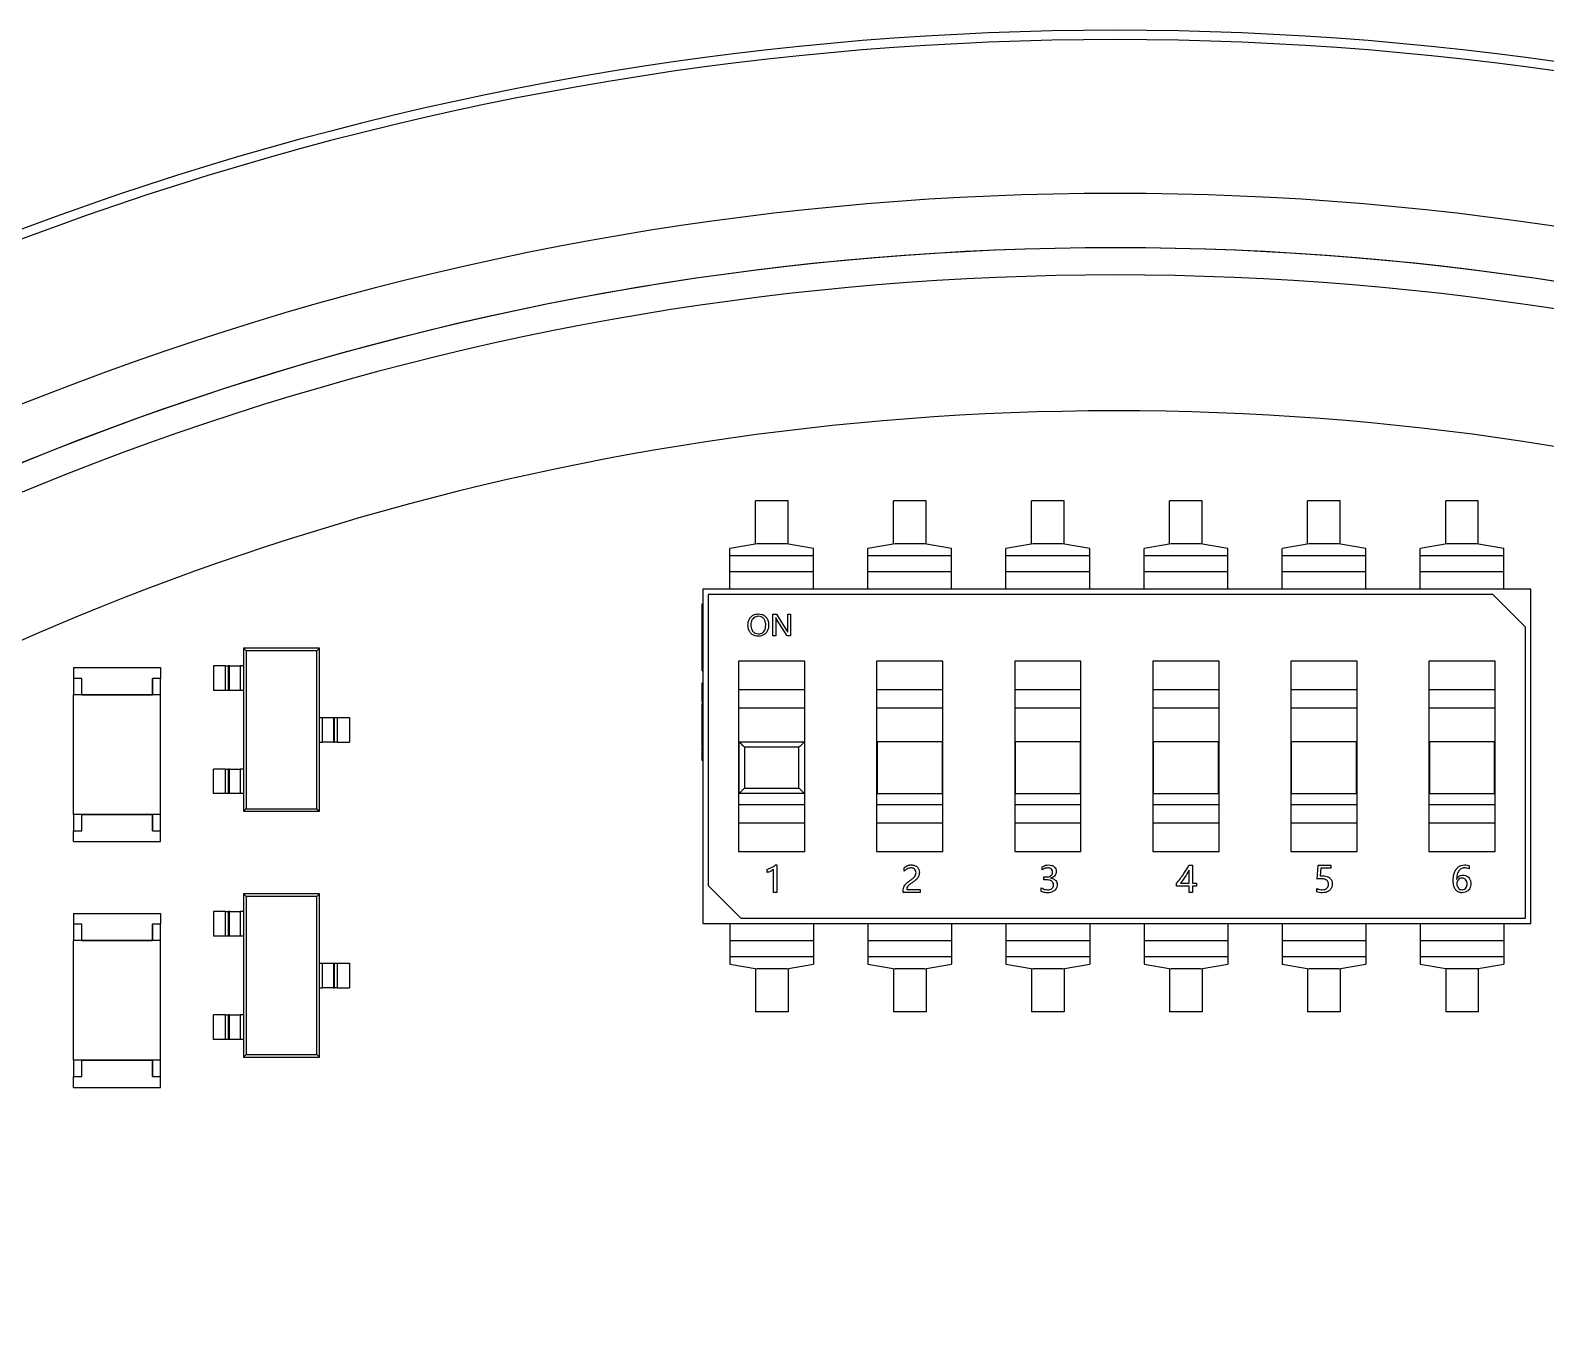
# Model space of a CAD drawing. Header units: millimetres. Extents: x 464 to 694, y 328 to 578.
# Drawn here: x 538.6 to 594.4, y 530 to 578.1 of the extents above; entities that cross this region are included whole.
import ezdxf

# ---------------------------------------------------------------- set-up
doc = ezdxf.new("R2010")
doc.units = ezdxf.units.MM

msp = doc.modelspace()

# ---------------------------------------------------------------- linework, layer by layer
at = {"color": 7, "linetype": 'Continuous', "lineweight": 25}
for p, q in [((566.486, 560.788), (565.286, 560.788)), ((565.286, 559.197), (565.286, 560.788)), ((566.486, 559.197), (566.486, 560.788)), ((570.366, 559.197), (570.366, 560.788)), ((571.566, 560.788), (570.366, 560.788)), ((571.566, 559.197), (571.566, 560.788)), ((576.646, 560.788), (575.446, 560.788)), ((575.446, 559.197), (575.446, 560.788)), ((576.646, 559.197), (576.646, 560.788)), ((581.726, 560.788), (580.526, 560.788)), ((580.526, 559.197), (580.526, 560.788)), ((581.726, 559.197), (581.726, 560.788)), ((586.806, 560.788), (585.606, 560.788)), ((585.606, 559.197), (585.606, 560.788)), ((586.806, 559.197), (586.806, 560.788)), ((591.886, 560.788), (590.686, 560.788)), ((590.686, 559.197), (590.686, 560.788)), ((591.886, 559.197), (591.886, 560.788)), ((565.346, 559.208), (564.346, 559.032)), ((564.346, 558.766), (564.346, 559.032)), ((566.426, 559.208), (565.346, 559.208)), ((567.426, 559.032), (566.426, 559.208)), ((567.426, 558.766), (567.426, 559.032)), ((570.426, 559.208), (569.426, 559.032)), ((569.426, 558.766), (569.426, 559.032)), ((571.506, 559.208), (570.426, 559.208)), ((572.506, 559.032), (571.506, 559.208)), ((572.506, 558.766), (572.506, 559.032)), ((575.506, 559.208), (574.506, 559.032)), ((574.506, 558.766), (574.506, 559.032)), ((576.586, 559.208), (575.506, 559.208)), ((577.586, 559.032), (576.586, 559.208)), ((577.586, 558.766), (577.586, 559.032)), ((580.586, 559.208), (579.586, 559.032)), ((579.586, 558.766), (579.586, 559.032)), ((581.666, 559.208), (580.586, 559.208)), ((582.666, 559.032), (581.666, 559.208)), ((582.666, 558.766), (582.666, 559.032)), ((585.666, 559.208), (584.666, 559.032)), ((584.666, 558.766), (584.666, 559.032)), ((586.746, 559.208), (585.666, 559.208)), ((587.746, 559.032), (586.746, 559.208)), ((587.746, 558.766), (587.746, 559.032)), ((590.746, 559.208), (589.746, 559.032)), ((589.746, 558.766), (589.746, 559.032)), ((591.826, 559.208), (590.746, 559.208)), ((592.826, 559.032), (591.826, 559.208)), ((592.826, 558.766), (592.826, 559.032)), ((567.426, 558.766), (564.346, 558.766)), ((564.346, 558.175), (564.346, 558.766)), ((567.426, 558.175), (567.426, 558.766)), ((569.426, 558.175), (569.426, 558.766)), ((572.506, 558.766), (569.426, 558.766)), ((572.506, 558.175), (572.506, 558.766)), ((577.586, 558.766), (574.506, 558.766)), ((574.506, 558.175), (574.506, 558.766)), ((577.586, 558.175), (577.586, 558.766)), ((582.666, 558.766), (579.586, 558.766)), ((579.586, 558.175), (579.586, 558.766)), ((582.666, 558.175), (582.666, 558.766)), ((584.666, 558.175), (584.666, 558.766)), ((587.746, 558.766), (584.666, 558.766)), ((587.746, 558.175), (587.746, 558.766)), ((589.746, 558.175), (589.746, 558.766)), ((592.826, 558.766), (589.746, 558.766)), ((592.826, 558.175), (592.826, 558.766)), ((567.426, 558.175), (564.346, 558.175)), ((564.346, 557.538), (564.346, 558.175)), ((567.426, 557.538), (567.426, 558.175)), ((572.506, 558.175), (569.426, 558.175)), ((569.426, 557.538), (569.426, 558.175)), ((572.506, 557.538), (572.506, 558.175)), ((577.586, 558.175), (574.506, 558.175)), ((574.506, 557.538), (574.506, 558.175)), ((577.586, 557.538), (577.586, 558.175)), ((582.666, 558.175), (579.586, 558.175)), ((579.586, 557.538), (579.586, 558.175)), ((582.666, 557.538), (582.666, 558.175)), ((587.746, 558.175), (584.666, 558.175)), ((584.666, 557.538), (584.666, 558.175)), ((587.746, 557.538), (587.746, 558.175)), ((592.826, 558.175), (589.746, 558.175)), ((589.746, 557.538), (589.746, 558.175)), ((592.826, 557.538), (592.826, 558.175)), ((563.346, 557.538), (563.346, 545.238)), ((593.826, 557.538), (563.346, 557.538)), ((563.546, 557.338), (563.546, 546.638)), ((592.426, 557.338), (563.546, 557.338)), ((593.626, 556.138), (592.426, 557.338)), ((593.826, 545.238), (593.826, 557.538)), ((563.326, 556.995), (563.346, 556.995)), ((563.326, 556.813), (563.346, 556.813)), ((565.928, 556.617), (566.064, 556.617)), ((565.928, 555.817), (565.928, 556.617)), ((566.064, 556.617), (566.445, 556.009)), ((566.474, 556.07), (566.474, 556.617)), ((566.474, 556.617), (566.581, 556.617)), ((566.581, 556.617), (566.581, 555.817)), ((563.326, 556.37), (563.346, 556.37)), ((563.326, 556.281), (563.346, 556.281)), ((563.326, 556.112), (563.346, 556.112)), ((566.035, 556.49), (566.032, 556.49)), ((566.035, 556.379), (566.035, 555.817)), ((566.454, 555.817), (566.062, 556.438)), ((593.626, 545.438), (593.626, 556.138)), ((563.326, 555.649), (563.346, 555.649)), ((566.035, 555.817), (565.928, 555.817)), ((566.581, 555.817), (566.454, 555.817)), ((566.477, 555.954), (566.479, 555.954)), ((546.538, 555.269), (546.442, 555.365)), ((546.442, 555.365), (546.442, 554.715)), ((549.242, 555.365), (546.442, 555.365)), ((546.538, 555.269), (546.538, 549.461)), ((549.146, 555.269), (546.538, 555.269)), ((549.146, 555.269), (549.242, 555.365)), ((549.146, 549.461), (549.146, 555.269)), ((549.242, 552.815), (549.242, 555.365)), ((563.326, 555.124), (563.346, 555.124)), ((563.326, 554.916), (563.346, 554.916)), ((567.106, 554.888), (564.666, 554.888)), ((564.666, 554.888), (564.666, 547.888)), ((567.106, 547.888), (567.106, 554.888)), ((572.186, 554.888), (569.746, 554.888)), ((569.746, 554.888), (569.746, 547.888)), ((572.186, 547.888), (572.186, 554.888)), ((577.266, 554.888), (574.826, 554.888)), ((574.826, 554.888), (574.826, 547.888)), ((577.266, 547.888), (577.266, 554.888)), ((582.346, 554.888), (579.906, 554.888)), ((579.906, 554.888), (579.906, 547.888)), ((582.346, 547.888), (582.346, 554.888)), ((587.426, 554.888), (584.986, 554.888)), ((584.986, 554.888), (584.986, 547.888)), ((587.426, 547.888), (587.426, 554.888)), ((592.506, 554.888), (590.066, 554.888)), ((590.066, 554.888), (590.066, 547.888)), ((592.506, 547.888), (592.506, 554.888)), ((540.196, 554.651), (540.196, 554.251)), ((540.196, 554.651), (543.396, 554.651)), ((543.396, 554.651), (543.396, 554.251)), ((543.396, 554.651), (543.396, 554.651)), ((543.396, 554.651), (543.396, 554.551)), ((543.396, 554.551), (543.396, 554.251)), ((545.342, 554.715), (545.342, 553.815)), ((545.788, 554.715), (545.342, 554.715)), ((545.788, 553.815), (545.788, 554.715)), ((545.788, 554.715), (545.887, 554.715)), ((545.887, 554.715), (545.887, 553.815)), ((545.931, 554.715), (545.887, 554.715)), ((545.931, 553.815), (545.931, 554.715)), ((545.931, 554.715), (546.329, 554.715)), ((546.329, 554.715), (546.329, 553.815)), ((546.442, 554.715), (546.329, 554.715)), ((546.442, 554.715), (546.442, 553.815)), ((563.326, 554.534), (563.346, 554.534)), ((540.496, 554.251), (540.196, 554.251)), ((540.196, 554.251), (540.196, 553.651)), ((540.496, 553.651), (540.496, 554.251)), ((543.096, 554.251), (543.096, 553.651)), ((543.396, 554.251), (543.096, 554.251)), ((543.096, 553.651), (543.096, 554.251)), ((543.396, 553.651), (543.396, 554.251)), ((543.396, 553.651), (543.396, 554.251)), ((545.788, 553.815), (545.342, 553.815)), ((545.887, 553.815), (545.788, 553.815)), ((545.931, 553.815), (545.887, 553.815)), ((546.329, 553.815), (545.931, 553.815)), ((546.442, 553.815), (546.329, 553.815)), ((546.442, 553.815), (546.442, 550.915)), ((563.326, 554.02), (563.326, 554.09)), ((563.326, 554.09), (563.346, 554.09)), ((563.326, 554.02), (563.346, 554.02)), ((563.326, 553.804), (563.326, 554.02)), ((563.326, 553.804), (563.346, 553.804)), ((563.326, 553.799), (563.326, 553.804)), ((563.326, 553.799), (563.346, 553.799)), ((563.326, 553.782), (563.346, 553.782)), ((564.666, 553.849), (567.106, 553.849)), ((569.746, 553.849), (572.186, 553.849)), ((574.826, 553.849), (577.266, 553.849)), ((579.906, 553.849), (582.346, 553.849)), ((584.986, 553.849), (587.426, 553.849)), ((590.066, 553.849), (592.506, 553.849)), ((540.196, 549.251), (540.196, 553.651)), ((543.396, 553.651), (540.196, 553.651)), ((540.496, 553.651), (543.096, 553.651)), ((543.396, 549.251), (543.396, 553.651)), ((543.396, 549.251), (543.396, 553.651)), ((563.326, 553.704), (563.346, 553.704)), ((563.326, 553.533), (563.326, 553.562)), ((563.326, 553.505), (563.346, 553.505)), ((563.326, 553.376), (563.346, 553.376)), ((563.326, 553.33), (563.346, 553.33)), ((563.326, 553.33), (563.346, 553.33)), ((563.326, 553.286), (563.346, 553.286)), ((563.326, 553.276), (563.326, 553.286)), ((563.326, 552.988), (563.326, 553.267)), ((563.326, 553.267), (563.346, 553.267)), ((549.242, 551.915), (549.242, 552.815)), ((549.242, 552.815), (549.355, 552.815)), ((549.355, 551.915), (549.355, 552.815)), ((549.355, 552.815), (549.752, 552.815)), ((549.752, 552.815), (549.752, 551.915)), ((549.752, 552.815), (549.796, 552.815)), ((549.796, 551.915), (549.796, 552.815)), ((549.796, 552.815), (549.896, 552.815)), ((549.896, 552.815), (549.896, 551.915)), ((549.896, 552.815), (550.342, 552.815)), ((550.342, 552.815), (550.342, 551.915)), ((563.326, 552.988), (563.346, 552.988)), ((563.326, 552.976), (563.326, 552.988)), ((563.326, 552.976), (563.346, 552.976)), ((563.326, 552.957), (563.326, 552.976)), ((563.326, 552.873), (563.326, 552.957)), ((563.326, 552.957), (563.346, 552.957)), ((563.326, 552.719), (563.326, 552.873)), ((563.326, 552.873), (563.346, 552.873)), ((563.326, 552.719), (563.346, 552.719)), ((567.106, 553.156), (564.666, 553.156)), ((572.186, 553.156), (569.746, 553.156)), ((577.266, 553.156), (574.826, 553.156)), ((582.346, 553.156), (579.906, 553.156)), ((587.426, 553.156), (584.986, 553.156)), ((592.506, 553.156), (590.066, 553.156)), ((563.326, 552.514), (563.346, 552.514)), ((563.326, 552.432), (563.346, 552.432)), ((563.326, 552.402), (563.326, 552.423)), ((563.326, 552.195), (563.326, 552.402)), ((563.326, 552.402), (563.346, 552.402)), ((563.326, 552.195), (563.346, 552.195)), ((563.326, 552.12), (563.326, 552.195)), ((563.326, 551.914), (563.326, 552.12)), ((563.326, 552.12), (563.346, 552.12)), ((549.242, 549.365), (549.242, 551.915)), ((549.242, 551.915), (549.355, 551.915)), ((549.752, 551.915), (549.355, 551.915)), ((549.752, 551.915), (549.796, 551.915)), ((549.896, 551.915), (549.796, 551.915)), ((549.896, 551.915), (550.342, 551.915)), ((563.326, 551.914), (563.346, 551.914)), ((563.326, 551.834), (563.326, 551.905)), ((563.326, 551.834), (563.346, 551.834)), ((563.326, 551.753), (563.346, 551.753)), ((563.326, 551.723), (563.346, 551.723)), ((563.326, 551.516), (563.326, 551.723)), ((564.686, 551.92), (567.086, 551.92)), ((564.686, 550.02), (564.686, 551.92)), ((566.886, 551.72), (564.886, 551.72)), ((564.886, 551.72), (564.886, 550.22)), ((566.886, 550.22), (566.886, 551.72)), ((567.086, 551.92), (567.086, 550.02)), ((572.166, 551.92), (569.766, 551.92)), ((569.766, 551.92), (569.766, 550.02)), ((572.166, 550.02), (572.166, 551.92)), ((574.846, 551.92), (574.846, 550.02)), ((577.246, 551.92), (574.846, 551.92)), ((577.246, 550.02), (577.246, 551.92)), ((582.326, 551.92), (579.926, 551.92)), ((579.926, 551.92), (579.926, 550.02)), ((582.326, 550.02), (582.326, 551.92)), ((585.006, 551.92), (585.006, 550.02)), ((587.406, 551.92), (585.006, 551.92)), ((587.406, 550.02), (587.406, 551.92)), ((590.086, 551.92), (590.086, 550.02)), ((592.486, 551.92), (590.086, 551.92)), ((592.486, 550.02), (592.486, 551.92)), ((563.326, 551.441), (563.326, 551.516)), ((563.326, 551.516), (563.346, 551.516)), ((563.326, 551.441), (563.346, 551.441)), ((563.326, 551.235), (563.326, 551.441)), ((563.326, 551.235), (563.346, 551.235)), ((545.342, 550.015), (545.342, 550.915)), ((545.788, 550.915), (545.342, 550.915)), ((545.788, 550.015), (545.788, 550.915)), ((545.788, 550.915), (545.887, 550.915)), ((545.887, 550.915), (545.887, 550.015)), ((545.931, 550.915), (545.887, 550.915)), ((545.931, 550.015), (545.931, 550.915)), ((545.931, 550.915), (546.329, 550.915)), ((546.329, 550.915), (546.329, 550.015)), ((546.442, 550.915), (546.329, 550.915)), ((546.442, 550.915), (546.442, 550.015)), ((545.788, 550.015), (545.342, 550.015)), ((545.887, 550.015), (545.788, 550.015)), ((545.931, 550.015), (545.887, 550.015)), ((546.329, 550.015), (545.931, 550.015)), ((546.442, 550.015), (546.329, 550.015)), ((546.442, 550.015), (546.442, 549.365)), ((567.086, 550.02), (564.686, 550.02)), ((564.886, 550.22), (566.886, 550.22)), ((569.766, 550.02), (572.166, 550.02)), ((574.846, 550.02), (577.246, 550.02)), ((579.926, 550.02), (582.326, 550.02)), ((585.006, 550.02), (587.406, 550.02)), ((590.086, 550.02), (592.486, 550.02)), ((546.538, 549.461), (546.442, 549.365)), ((546.442, 549.365), (549.242, 549.365)), ((546.538, 549.461), (549.146, 549.461)), ((549.146, 549.461), (549.242, 549.365)), ((564.666, 549.62), (567.106, 549.62)), ((569.746, 549.62), (572.186, 549.62)), ((574.826, 549.62), (577.266, 549.62)), ((579.906, 549.62), (582.346, 549.62)), ((584.986, 549.62), (587.426, 549.62)), ((590.066, 549.62), (592.506, 549.62)), ((543.396, 549.251), (540.196, 549.251)), ((540.196, 549.251), (540.196, 548.651)), ((540.496, 548.651), (540.496, 549.251)), ((540.496, 549.251), (543.096, 549.251)), ((543.096, 549.251), (543.096, 548.651)), ((543.096, 548.651), (543.096, 549.251)), ((543.396, 548.651), (543.396, 549.251)), ((543.396, 548.651), (543.396, 549.251)), ((567.106, 548.927), (564.666, 548.927)), ((572.186, 548.927), (569.746, 548.927)), ((577.266, 548.927), (574.826, 548.927)), ((582.346, 548.927), (579.906, 548.927)), ((587.426, 548.927), (584.986, 548.927)), ((592.506, 548.927), (590.066, 548.927)), ((540.196, 548.251), (540.196, 548.651)), ((540.196, 548.651), (540.496, 548.651)), ((540.196, 548.251), (543.396, 548.251)), ((543.096, 548.651), (543.396, 548.651)), ((543.396, 548.251), (543.396, 548.651)), ((543.396, 548.351), (543.396, 548.651)), ((543.396, 548.251), (543.396, 548.351)), ((543.396, 548.251), (543.396, 548.251)), ((564.666, 547.888), (567.106, 547.888)), ((569.746, 547.888), (572.186, 547.888)), ((574.826, 547.888), (577.266, 547.888)), ((579.906, 547.888), (582.346, 547.888)), ((584.986, 547.888), (587.426, 547.888)), ((590.066, 547.888), (592.506, 547.888)), ((565.72, 547.112), (565.72, 547.234)), ((565.951, 546.381), (565.951, 547.23)), ((566.026, 547.393), (566.073, 547.393)), ((566.073, 547.393), (566.073, 546.381)), ((570.756, 547.161), (570.756, 547.284)), ((575.842, 547.207), (575.842, 547.317)), ((581.236, 547.381), (581.366, 547.381)), ((581.244, 546.722), (581.244, 547.197)), ((581.366, 547.381), (581.366, 546.722)), ((585.951, 546.872), (585.989, 547.381)), ((585.989, 547.381), (586.463, 547.381)), ((586.094, 547.271), (586.073, 546.987)), ((586.463, 547.271), (586.094, 547.271)), ((586.463, 547.381), (586.463, 547.271)), ((591.549, 547.353), (591.549, 547.243)), ((563.546, 546.638), (564.746, 545.438)), ((575.805, 546.42), (575.805, 546.554)), ((575.903, 546.954), (575.981, 546.954)), ((575.903, 546.844), (575.903, 546.954)), ((575.985, 546.844), (575.903, 546.844)), ((576.149, 546.907), (576.149, 546.905)), ((580.781, 546.612), (580.781, 546.716)), ((581.244, 546.612), (580.781, 546.612)), ((580.922, 546.722), (581.244, 546.722)), ((581.244, 546.381), (581.244, 546.612)), ((581.366, 546.722), (581.512, 546.722)), ((581.366, 546.612), (581.366, 546.381)), ((581.512, 546.612), (581.366, 546.612)), ((581.512, 546.722), (581.512, 546.612)), ((585.939, 546.407), (585.939, 546.53)), ((586.073, 546.987), (586.166, 546.99)), ((591.09, 546.872), (591.093, 546.872)), ((546.538, 546.226), (546.442, 546.323)), ((549.242, 546.323), (546.442, 546.323)), ((546.442, 546.323), (546.442, 545.673)), ((546.538, 546.226), (546.538, 540.419)), ((549.146, 546.226), (546.538, 546.226)), ((549.146, 546.226), (549.242, 546.323)), ((549.146, 540.419), (549.146, 546.226)), ((549.242, 543.773), (549.242, 546.323)), ((566.073, 546.381), (565.951, 546.381)), ((570.72, 546.381), (570.72, 546.43)), ((571.342, 546.381), (570.72, 546.381)), ((570.851, 546.49), (571.342, 546.49)), ((571.342, 546.49), (571.342, 546.381)), ((581.366, 546.381), (581.244, 546.381)), ((540.196, 545.608), (540.196, 545.208)), ((540.196, 545.608), (543.396, 545.608)), ((543.396, 545.608), (543.396, 545.608)), ((543.396, 545.608), (543.396, 545.508)), ((543.396, 545.608), (543.396, 545.208)), ((543.396, 545.508), (543.396, 545.208)), ((545.342, 545.673), (545.342, 544.773)), ((545.788, 545.673), (545.342, 545.673)), ((545.788, 544.773), (545.788, 545.673)), ((545.788, 545.673), (545.887, 545.673)), ((545.887, 545.673), (545.887, 544.773)), ((545.931, 545.673), (545.887, 545.673)), ((545.931, 544.773), (545.931, 545.673)), ((545.931, 545.673), (546.329, 545.673)), ((546.329, 545.673), (546.329, 544.773)), ((546.442, 545.673), (546.329, 545.673)), ((546.442, 545.673), (546.442, 544.773)), ((564.746, 545.438), (593.626, 545.438)), ((540.496, 545.208), (540.196, 545.208)), ((540.196, 545.208), (540.196, 544.608)), ((540.496, 544.608), (540.496, 545.208)), ((543.096, 545.208), (543.096, 544.608)), ((543.396, 545.208), (543.096, 545.208)), ((543.096, 544.608), (543.096, 545.208)), ((543.396, 544.608), (543.396, 545.208)), ((543.396, 544.608), (543.396, 545.208)), ((563.346, 545.238), (593.826, 545.238)), ((564.346, 545.238), (564.346, 544.601)), ((567.426, 545.238), (567.426, 544.601)), ((569.426, 545.238), (569.426, 544.601)), ((572.506, 545.238), (572.506, 544.601)), ((574.506, 545.238), (574.506, 544.601)), ((577.586, 545.238), (577.586, 544.601)), ((579.586, 545.238), (579.586, 544.601)), ((582.666, 545.238), (582.666, 544.601)), ((584.666, 545.238), (584.666, 544.601)), ((587.746, 545.238), (587.746, 544.601)), ((589.746, 545.238), (589.746, 544.601)), ((592.826, 545.238), (592.826, 544.601)), ((540.196, 540.208), (540.196, 544.608)), ((543.396, 544.608), (540.196, 544.608)), ((540.496, 544.608), (543.096, 544.608)), ((543.396, 540.208), (543.396, 544.608)), ((543.396, 540.208), (543.396, 544.608)), ((545.788, 544.773), (545.342, 544.773)), ((545.887, 544.773), (545.788, 544.773)), ((545.931, 544.773), (545.887, 544.773)), ((546.329, 544.773), (545.931, 544.773)), ((546.442, 544.773), (546.329, 544.773)), ((546.442, 544.773), (546.442, 541.873)), ((564.346, 544.601), (564.346, 544.01)), ((567.426, 544.601), (564.346, 544.601)), ((567.426, 544.601), (567.426, 544.01)), ((569.426, 544.601), (569.426, 544.01)), ((572.506, 544.601), (569.426, 544.601)), ((572.506, 544.601), (572.506, 544.01)), ((577.586, 544.601), (574.506, 544.601)), ((574.506, 544.601), (574.506, 544.01)), ((577.586, 544.601), (577.586, 544.01)), ((582.666, 544.601), (579.586, 544.601)), ((579.586, 544.601), (579.586, 544.01)), ((582.666, 544.601), (582.666, 544.01)), ((587.746, 544.601), (584.666, 544.601)), ((584.666, 544.601), (584.666, 544.01)), ((587.746, 544.601), (587.746, 544.01)), ((592.826, 544.601), (589.746, 544.601)), ((589.746, 544.601), (589.746, 544.01)), ((592.826, 544.601), (592.826, 544.01)), ((549.242, 542.873), (549.242, 543.773)), ((549.242, 543.773), (549.355, 543.773)), ((549.355, 542.873), (549.355, 543.773)), ((549.355, 543.773), (549.752, 543.773)), ((549.752, 543.773), (549.752, 542.873)), ((549.752, 543.773), (549.796, 543.773)), ((549.796, 542.873), (549.796, 543.773)), ((549.796, 543.773), (549.896, 543.773)), ((549.896, 543.773), (549.896, 542.873)), ((549.896, 543.773), (550.342, 543.773)), ((550.342, 543.773), (550.342, 542.873)), ((567.426, 544.01), (564.346, 544.01)), ((564.346, 544.01), (564.346, 543.745)), ((564.346, 543.745), (565.346, 543.569)), ((566.426, 543.569), (567.426, 543.745)), ((567.426, 544.01), (567.426, 543.745)), ((572.506, 544.01), (569.426, 544.01)), ((569.426, 544.01), (569.426, 543.745)), ((569.426, 543.745), (570.426, 543.569)), ((571.506, 543.569), (572.506, 543.745)), ((572.506, 544.01), (572.506, 543.745)), ((577.586, 544.01), (574.506, 544.01)), ((574.506, 544.01), (574.506, 543.745)), ((574.506, 543.745), (575.506, 543.569)), ((576.586, 543.569), (577.586, 543.745)), ((577.586, 544.01), (577.586, 543.745)), ((582.666, 544.01), (579.586, 544.01)), ((579.586, 544.01), (579.586, 543.745)), ((579.586, 543.745), (580.586, 543.569)), ((581.666, 543.569), (582.666, 543.745)), ((582.666, 544.01), (582.666, 543.745)), ((587.746, 544.01), (584.666, 544.01)), ((584.666, 544.01), (584.666, 543.745)), ((584.666, 543.745), (585.666, 543.569)), ((586.746, 543.569), (587.746, 543.745)), ((587.746, 544.01), (587.746, 543.745)), ((592.826, 544.01), (589.746, 544.01)), ((589.746, 544.01), (589.746, 543.745)), ((589.746, 543.745), (590.686, 543.579)), ((591.886, 543.579), (592.826, 543.745)), ((592.826, 544.01), (592.826, 543.745)), ((565.286, 543.579), (565.286, 541.988)), ((566.426, 543.569), (565.346, 543.569)), ((566.486, 543.579), (566.486, 541.988)), ((570.366, 543.579), (570.366, 541.988)), ((571.506, 543.569), (570.426, 543.569)), ((571.566, 543.579), (571.566, 541.988)), ((575.446, 543.579), (575.446, 541.988)), ((576.586, 543.569), (575.506, 543.569)), ((576.646, 543.579), (576.646, 541.988)), ((580.526, 543.579), (580.526, 541.988)), ((581.666, 543.569), (580.586, 543.569)), ((581.726, 543.579), (581.726, 541.988)), ((585.606, 543.579), (585.606, 541.988)), ((586.746, 543.569), (585.666, 543.569)), ((586.806, 543.579), (586.806, 541.988)), ((590.686, 543.579), (590.686, 543.569)), ((591.886, 543.569), (590.686, 543.569)), ((590.686, 543.569), (590.686, 541.988)), ((591.886, 543.569), (591.886, 543.579)), ((591.886, 543.569), (591.886, 541.988)), ((549.242, 540.323), (549.242, 542.873)), ((549.242, 542.873), (549.355, 542.873)), ((549.752, 542.873), (549.355, 542.873)), ((549.752, 542.873), (549.796, 542.873)), ((549.896, 542.873), (549.796, 542.873)), ((549.896, 542.873), (550.342, 542.873)), ((545.342, 540.973), (545.342, 541.873)), ((545.788, 541.873), (545.342, 541.873)), ((545.788, 540.973), (545.788, 541.873)), ((545.788, 541.873), (545.887, 541.873)), ((545.887, 541.873), (545.887, 540.973)), ((545.931, 541.873), (545.887, 541.873)), ((545.931, 540.973), (545.931, 541.873)), ((545.931, 541.873), (546.329, 541.873)), ((546.329, 541.873), (546.329, 540.973)), ((546.442, 541.873), (546.329, 541.873)), ((546.442, 541.873), (546.442, 540.973)), ((566.486, 541.988), (565.286, 541.988)), ((571.566, 541.988), (570.366, 541.988)), ((576.646, 541.988), (575.446, 541.988)), ((581.726, 541.988), (580.526, 541.988)), ((586.806, 541.988), (585.606, 541.988)), ((591.886, 541.988), (590.686, 541.988)), ((545.788, 540.973), (545.342, 540.973)), ((545.887, 540.973), (545.788, 540.973)), ((545.931, 540.973), (545.887, 540.973)), ((546.329, 540.973), (545.931, 540.973)), ((546.442, 540.973), (546.329, 540.973)), ((546.442, 540.973), (546.442, 540.323)), ((546.538, 540.419), (546.442, 540.323)), ((546.538, 540.419), (549.146, 540.419)), ((549.146, 540.419), (549.242, 540.323)), ((543.396, 540.208), (540.196, 540.208)), ((540.196, 540.208), (540.196, 539.608)), ((540.496, 539.608), (540.496, 540.208)), ((540.496, 540.208), (543.096, 540.208)), ((543.096, 540.208), (543.096, 539.608)), ((543.096, 539.608), (543.096, 540.208)), ((543.396, 539.608), (543.396, 540.208)), ((543.396, 539.608), (543.396, 540.208)), ((546.442, 540.323), (549.242, 540.323)), ((540.196, 539.208), (540.196, 539.608)), ((540.196, 539.608), (540.496, 539.608)), ((543.096, 539.608), (543.396, 539.608)), ((543.396, 539.208), (543.396, 539.608)), ((543.396, 539.308), (543.396, 539.608)), ((543.396, 539.208), (543.396, 539.308)), ((540.196, 539.208), (543.396, 539.208)), ((543.396, 539.208), (543.396, 539.208))]:
    msp.add_line(p, q, dxfattribs=at)
for radius, start, end in [(114.099, 51.92777, 128.07223), (114.099, 51.92777, 128.07223), (114.099, 51.92777, 128.07223), (113.756, 51.80392, 128.19608), (108.099, 50.47388, 129.52612), (108.099, 50.47388, 129.52612), (106.099, 50.92895, 129.07105), (106.099, 51.16164, 128.83836), (106.099, 51.16164, 128.83836), (105.099, 51.16164, 128.83836), (105.099, 51.16164, 128.83835), (100.099, 314.4115, 225.62855)]:
    msp.add_arc((578.526, 464), radius, start, end, dxfattribs=at)
for points, knots in [([(563.326, 556.813), (563.326, 556.843), (563.326, 556.904), (563.326, 556.958), (563.326, 556.989), (563.326, 556.993), (563.326, 556.995)], [0, 0, 0, 0, 0.279613, 0.557783, 0.777563, 1, 1, 1, 1]), ([(563.326, 556.37), (563.326, 556.416), (563.326, 556.507), (563.326, 556.629), (563.326, 556.732), (563.326, 556.786), (563.326, 556.813)], [0, 0, 0, 0, 0.279514, 0.556829, 0.776455, 1, 1, 1, 1]), ([(565.011, 556.208), (565.013, 556.248), (565.017, 556.329), (565.058, 556.444), (565.137, 556.546), (565.258, 556.617), (565.353, 556.624), (565.4, 556.627)], [0, 0, 0, 0, 0.187123, 0.373918, 0.560567, 0.779949, 1, 1, 1, 1]), ([(565.4, 556.627), (565.439, 556.624), (565.515, 556.619), (565.621, 556.568), (565.707, 556.481), (565.763, 556.362), (565.769, 556.272), (565.772, 556.227)], [0, 0, 0, 0, 0.186841, 0.373358, 0.560018, 0.779763, 1, 1, 1, 1]), ([(563.326, 556.281), (563.326, 556.298), (563.326, 556.327), (563.326, 556.357), (563.326, 556.37)], [0, 0, 0, 0, 0.560098, 1, 1, 1, 1]), ([(563.326, 556.112), (563.326, 556.146), (563.326, 556.209), (563.326, 556.259), (563.326, 556.281)], [0, 0, 0, 0, 0.55532, 1, 1, 1, 1]), ([(563.326, 555.649), (563.326, 555.696), (563.326, 555.788), (563.326, 555.949), (563.326, 556.05), (563.326, 556.112)], [0, 0, 0, 0, 0.28385, 0.562361, 1, 1, 1, 1]), ([(565.388, 555.807), (565.349, 555.81), (565.272, 555.815), (565.165, 555.865), (565.077, 555.952), (565.019, 556.071), (565.014, 556.162), (565.011, 556.208)], [0, 0, 0, 0, 0.186912, 0.373442, 0.560051, 0.779771, 1, 1, 1, 1]), ([(565.395, 556.539), (565.365, 556.537), (565.305, 556.533), (565.225, 556.487), (565.163, 556.416), (565.124, 556.322), (565.12, 556.252), (565.118, 556.216)], [0, 0, 0, 0, 0.186686, 0.373097, 0.559783, 0.779664, 1, 1, 1, 1]), ([(565.118, 556.216), (565.121, 556.172), (565.127, 556.084), (565.189, 555.974), (565.284, 555.905), (565.353, 555.899), (565.388, 555.895)], [0, 0, 0, 0, 0.280712, 0.5601749, 0.7799365, 1, 1, 1, 1]), ([(565.772, 556.227), (565.77, 556.187), (565.766, 556.107), (565.726, 555.992), (565.648, 555.89), (565.529, 555.818), (565.435, 555.811), (565.388, 555.807)], [0, 0, 0, 0, 0.187164, 0.373999, 0.560645, 0.780025, 1, 1, 1, 1]), ([(565.388, 555.895), (565.418, 555.897), (565.477, 555.901), (565.559, 555.942), (565.623, 556.014), (565.659, 556.11), (565.663, 556.18), (565.664, 556.215)], [0, 0, 0, 0, 0.186849, 0.373215, 0.559687, 0.779534, 1, 1, 1, 1]), ([(565.664, 556.215), (565.663, 556.245), (565.661, 556.304), (565.637, 556.391), (565.586, 556.472), (565.5, 556.531), (565.43, 556.536), (565.395, 556.539)], [0, 0, 0, 0, 0.187294, 0.37433, 0.560975, 0.780124, 1, 1, 1, 1]), ([(566.032, 556.49), (566.033, 556.47), (566.035, 556.432), (566.035, 556.395), (566.035, 556.379)], [0, 0, 0, 0, 0.559923, 1, 1, 1, 1]), ([(566.062, 556.438), (566.056, 556.448), (566.046, 556.464), (566.038, 556.482), (566.035, 556.49)], [0, 0, 0, 0, 0.5599053, 1, 1, 1, 1]), ([(566.445, 556.009), (566.451, 555.999), (566.463, 555.981), (566.473, 555.962), (566.477, 555.954)], [0, 0, 0, 0, 0.560095, 1, 1, 1, 1]), ([(566.479, 555.954), (566.477, 555.975), (566.474, 556.014), (566.474, 556.053), (566.474, 556.07)], [0, 0, 0, 0, 0.559869, 1, 1, 1, 1]), ([(563.326, 555.124), (563.326, 555.167), (563.326, 555.252), (563.326, 555.389), (563.326, 555.523), (563.326, 555.607), (563.326, 555.649)], [0, 0, 0, 0, 0.281918, 0.560799, 0.77963, 1, 1, 1, 1]), ([(563.326, 554.916), (563.326, 554.945), (563.326, 554.997), (563.326, 555.085), (563.326, 555.124)], [0, 0, 0, 0, 0.556897, 1, 1, 1, 1]), ([(563.326, 554.534), (563.326, 554.538), (563.326, 554.546), (563.326, 554.594), (563.326, 554.671), (563.326, 554.777), (563.326, 554.87), (563.326, 554.916)], [0, 0, 0, 0, 0.18887, 0.374476, 0.559325, 0.777967, 1, 1, 1, 1]), ([(563.326, 553.704), (563.326, 553.729), (563.326, 553.776), (563.326, 553.78), (563.326, 553.782)], [0, 0, 0, 0, 0.535916, 1, 1, 1, 1]), ([(563.326, 553.725), (563.326, 553.726), (563.326, 553.734), (563.326, 553.734), (563.326, 553.734)], [0, 0, 0, 0, 0.085959, 1, 1, 1, 1]), ([(563.326, 553.505), (563.326, 553.547), (563.326, 553.622), (563.326, 553.679), (563.326, 553.704)], [0, 0, 0, 0, 0.568137, 1, 1, 1, 1]), ([(563.326, 553.376), (563.326, 553.398), (563.326, 553.439), (563.326, 553.483), (563.326, 553.505)], [0, 0, 0, 0, 0.516592, 1, 1, 1, 1]), ([(563.326, 553.286), (563.326, 553.294), (563.326, 553.308), (563.326, 553.326), (563.326, 553.328), (563.326, 553.33)], [0, 0, 0, 0, 0.292205, 0.564001, 1, 1, 1, 1]), ([(563.326, 552.514), (563.326, 552.547), (563.326, 552.609), (563.326, 552.684), (563.326, 552.719)], [0, 0, 0, 0, 0.541032, 1, 1, 1, 1]), ([(563.326, 552.432), (563.326, 552.433), (563.326, 552.435), (563.326, 552.458), (563.326, 552.493), (563.326, 552.514)], [0, 0, 0, 0, 0.297635, 0.573106, 1, 1, 1, 1]), ([(563.326, 551.753), (563.326, 551.754), (563.326, 551.756), (563.326, 551.779), (563.326, 551.813), (563.326, 551.834)], [0, 0, 0, 0, 0.297635, 0.573106, 1, 1, 1, 1]), ([(564.686, 551.92), (564.687, 551.919), (564.691, 551.915), (564.718, 551.888), (564.762, 551.844), (564.82, 551.786), (564.864, 551.742), (564.886, 551.72)], [0, 0, 0, 0, 0.1467542, 0.3161257, 0.5102478, 0.7577933, 1, 1, 1, 1]), ([(567.086, 551.92), (567.084, 551.919), (567.081, 551.915), (567.053, 551.888), (567.01, 551.844), (566.951, 551.786), (566.907, 551.742), (566.886, 551.72)], [0, 0, 0, 0, 0.146754, 0.316126, 0.510248, 0.757793, 1, 1, 1, 1]), ([(564.886, 550.22), (564.858, 550.192), (564.802, 550.137), (564.74, 550.075), (564.705, 550.039), (564.689, 550.023), (564.687, 550.021), (564.686, 550.02)], [0, 0, 0, 0, 0.31012, 0.616121, 0.758896, 0.886022, 1, 1, 1, 1]), ([(566.886, 550.22), (566.914, 550.192), (566.969, 550.137), (567.031, 550.075), (567.067, 550.039), (567.083, 550.023), (567.085, 550.021), (567.086, 550.02)], [0, 0, 0, 0, 0.31012, 0.616121, 0.758896, 0.886022, 1, 1, 1, 1]), ([(565.72, 547.234), (565.781, 547.256), (565.89, 547.295), (565.984, 547.363), (566.026, 547.393)], [0, 0, 0, 0, 0.559941, 1, 1, 1, 1]), ([(565.951, 547.23), (565.932, 547.215), (565.893, 547.185), (565.816, 547.144), (565.756, 547.124), (565.72, 547.112)], [0, 0, 0, 0, 0.279821, 0.560108, 1, 1, 1, 1]), ([(570.756, 547.284), (570.776, 547.302), (570.815, 547.34), (570.902, 547.385), (570.972, 547.39), (571.015, 547.393)], [0, 0, 0, 0, 0.280372, 0.560649, 1, 1, 1, 1]), ([(571.003, 547.283), (570.976, 547.28), (570.924, 547.275), (570.837, 547.235), (570.787, 547.189), (570.756, 547.161)], [0, 0, 0, 0, 0.279886, 0.560166, 1, 1, 1, 1]), ([(570.991, 546.83), (571.019, 546.85), (571.074, 546.89), (571.144, 546.956), (571.189, 547.034), (571.193, 547.088), (571.195, 547.115)], [0, 0, 0, 0, 0.280572, 0.560754, 0.780313, 1, 1, 1, 1]), ([(571.195, 547.115), (571.192, 547.142), (571.187, 547.197), (571.131, 547.254), (571.066, 547.28), (571.024, 547.282), (571.003, 547.283)], [0, 0, 0, 0, 0.27956, 0.558191, 0.778812, 1, 1, 1, 1]), ([(571.015, 547.393), (571.058, 547.39), (571.143, 547.384), (571.248, 547.32), (571.309, 547.226), (571.315, 547.158), (571.317, 547.125)], [0, 0, 0, 0, 0.2805778, 0.5599139, 0.7796462, 1, 1, 1, 1]), ([(571.317, 547.125), (571.314, 547.084), (571.308, 547.001), (571.248, 546.899), (571.172, 546.826), (571.12, 546.788), (571.094, 546.769)], [0, 0, 0, 0, 0.27972, 0.558982, 0.779416, 1, 1, 1, 1]), ([(575.842, 547.317), (575.881, 547.341), (575.952, 547.386), (576.034, 547.391), (576.071, 547.393)], [0, 0, 0, 0, 0.559237, 1, 1, 1, 1]), ([(576.038, 547.283), (575.997, 547.278), (575.925, 547.269), (575.867, 547.226), (575.842, 547.207)], [0, 0, 0, 0, 0.558843, 1, 1, 1, 1]), ([(575.981, 546.954), (576.009, 546.955), (576.064, 546.957), (576.133, 546.977), (576.178, 547.009), (576.213, 547.054), (576.217, 547.097), (576.22, 547.125)], [0, 0, 0, 0, 0.250809, 0.500765, 0.626016, 0.751163, 1, 1, 1, 1]), ([(576.22, 547.125), (576.218, 547.151), (576.214, 547.203), (576.162, 547.26), (576.098, 547.281), (576.058, 547.282), (576.038, 547.283)], [0, 0, 0, 0, 0.280316, 0.557857, 0.778581, 1, 1, 1, 1]), ([(576.071, 547.393), (576.11, 547.39), (576.187, 547.385), (576.283, 547.33), (576.345, 547.248), (576.351, 547.186), (576.354, 547.156)], [0, 0, 0, 0, 0.280735, 0.56026, 0.780029, 1, 1, 1, 1]), ([(576.354, 547.156), (576.351, 547.123), (576.346, 547.057), (576.294, 546.978), (576.223, 546.931), (576.174, 546.915), (576.149, 546.907)], [0, 0, 0, 0, 0.28001, 0.558963, 0.779295, 1, 1, 1, 1]), ([(580.781, 546.716), (580.829, 546.774), (580.926, 546.889), (581.082, 547.109), (581.177, 547.278), (581.236, 547.381)], [0, 0, 0, 0, 0.2800414, 0.5601085, 1, 1, 1, 1]), ([(581.244, 547.197), (581.19, 547.105), (581.092, 546.939), (580.974, 546.788), (580.922, 546.722)], [0, 0, 0, 0, 0.559935, 1, 1, 1, 1]), ([(590.963, 546.821), (590.965, 546.871), (590.969, 546.969), (591.004, 547.114), (591.069, 547.237), (591.158, 547.328), (591.264, 547.384), (591.342, 547.39), (591.38, 547.393)], [0, 0, 0, 0, 0.186987, 0.373814, 0.560394, 0.707002, 0.85342, 1, 1, 1, 1]), ([(591.383, 547.283), (591.359, 547.281), (591.312, 547.278), (591.246, 547.249), (591.192, 547.203), (591.137, 547.127), (591.097, 547.013), (591.092, 546.919), (591.09, 546.872)], [0, 0, 0, 0, 0.125037, 0.249949, 0.374956, 0.5001, 0.749739, 1, 1, 1, 1]), ([(591.38, 547.393), (591.414, 547.392), (591.473, 547.39), (591.526, 547.364), (591.549, 547.353)], [0, 0, 0, 0, 0.560567, 1, 1, 1, 1]), ([(591.549, 547.243), (591.519, 547.256), (591.466, 547.279), (591.408, 547.282), (591.383, 547.283)], [0, 0, 0, 0, 0.559808, 1, 1, 1, 1]), ([(570.72, 546.43), (570.721, 546.462), (570.723, 546.525), (570.757, 546.616), (570.819, 546.696), (570.9, 546.765), (570.961, 546.808), (570.991, 546.83)], [0, 0, 0, 0, 0.186715, 0.372961, 0.559532, 0.779684, 1, 1, 1, 1]), ([(571.094, 546.769), (571.064, 546.748), (571.005, 546.707), (570.925, 546.648), (570.859, 546.577), (570.853, 546.519), (570.851, 546.49)], [0, 0, 0, 0, 0.280843, 0.561564, 0.781069, 1, 1, 1, 1]), ([(575.805, 546.554), (575.845, 546.53), (575.915, 546.486), (575.998, 546.481), (576.034, 546.478)], [0, 0, 0, 0, 0.559441, 1, 1, 1, 1]), ([(576.256, 546.66), (576.253, 546.691), (576.247, 546.738), (576.207, 546.787), (576.154, 546.821), (576.078, 546.841), (576.016, 546.843), (575.985, 546.844)], [0, 0, 0, 0, 0.248371, 0.373528, 0.498827, 0.749065, 1, 1, 1, 1]), ([(576.39, 546.667), (576.388, 546.635), (576.383, 546.57), (576.333, 546.482), (576.253, 546.415), (576.149, 546.374), (576.073, 546.37), (576.034, 546.368)], [0, 0, 0, 0, 0.186651, 0.373011, 0.55968, 0.779592, 1, 1, 1, 1]), ([(576.034, 546.478), (576.065, 546.48), (576.125, 546.483), (576.202, 546.524), (576.25, 546.588), (576.254, 546.636), (576.256, 546.66)], [0, 0, 0, 0, 0.280771, 0.560182, 0.779884, 1, 1, 1, 1]), ([(576.149, 546.905), (576.184, 546.899), (576.253, 546.887), (576.335, 546.828), (576.383, 546.75), (576.388, 546.695), (576.39, 546.667)], [0, 0, 0, 0, 0.280477, 0.5600098, 0.7798865, 1, 1, 1, 1]), ([(585.939, 546.53), (585.976, 546.514), (586.042, 546.484), (586.114, 546.48), (586.145, 546.478)], [0, 0, 0, 0, 0.5598579, 1, 1, 1, 1]), ([(586.122, 546.881), (586.09, 546.88), (586.033, 546.88), (585.976, 546.874), (585.951, 546.872)], [0, 0, 0, 0, 0.560002, 1, 1, 1, 1]), ([(586.378, 546.684), (586.376, 546.707), (586.373, 546.752), (586.336, 546.812), (586.276, 546.855), (586.202, 546.878), (586.148, 546.88), (586.122, 546.881)], [0, 0, 0, 0, 0.186591, 0.372775, 0.559269, 0.779407, 1, 1, 1, 1]), ([(586.145, 546.478), (586.178, 546.48), (586.244, 546.485), (586.324, 546.535), (586.372, 546.606), (586.376, 546.658), (586.378, 546.684)], [0, 0, 0, 0, 0.280496, 0.559833, 0.779712, 1, 1, 1, 1]), ([(586.512, 546.692), (586.51, 546.658), (586.505, 546.59), (586.458, 546.496), (586.378, 546.422), (586.271, 546.375), (586.191, 546.371), (586.151, 546.368)], [0, 0, 0, 0, 0.186827, 0.373325, 0.559917, 0.779671, 1, 1, 1, 1]), ([(586.166, 546.99), (586.198, 546.989), (586.263, 546.986), (586.356, 546.958), (586.442, 546.901), (586.504, 546.806), (586.509, 546.73), (586.512, 546.692)], [0, 0, 0, 0, 0.187245, 0.374214, 0.560909, 0.780042, 1, 1, 1, 1]), ([(591.291, 546.368), (591.251, 546.372), (591.173, 546.379), (591.072, 546.449), (591.004, 546.554), (590.968, 546.683), (590.965, 546.775), (590.963, 546.821)], [0, 0, 0, 0, 0.186437, 0.372491, 0.559077, 0.779348, 1, 1, 1, 1]), ([(591.093, 546.872), (591.107, 546.895), (591.134, 546.941), (591.194, 546.988), (591.259, 547.011), (591.301, 547.014), (591.322, 547.015)], [0, 0, 0, 0, 0.280062, 0.559581, 0.7797, 1, 1, 1, 1]), ([(591.289, 546.905), (591.26, 546.902), (591.203, 546.896), (591.141, 546.844), (591.103, 546.78), (591.1, 546.735), (591.098, 546.713)], [0, 0, 0, 0, 0.279819, 0.559135, 0.779531, 1, 1, 1, 1]), ([(591.098, 546.713), (591.1, 546.681), (591.105, 546.618), (591.149, 546.539), (591.215, 546.486), (591.265, 546.481), (591.29, 546.478)], [0, 0, 0, 0, 0.280528, 0.560593, 0.780169, 1, 1, 1, 1]), ([(591.476, 546.691), (591.474, 546.721), (591.471, 546.781), (591.428, 546.858), (591.36, 546.9), (591.312, 546.903), (591.289, 546.905)], [0, 0, 0, 0, 0.280853, 0.559913, 0.779471, 1, 1, 1, 1]), ([(591.29, 546.478), (591.32, 546.482), (591.379, 546.489), (591.441, 546.551), (591.472, 546.621), (591.474, 546.668), (591.476, 546.691)], [0, 0, 0, 0, 0.279189, 0.558436, 0.779041, 1, 1, 1, 1]), ([(591.61, 546.704), (591.608, 546.672), (591.604, 546.607), (591.567, 546.516), (591.501, 546.437), (591.406, 546.378), (591.329, 546.371), (591.291, 546.368)], [0, 0, 0, 0, 0.187, 0.373794, 0.560558, 0.780086, 1, 1, 1, 1]), ([(591.322, 547.015), (591.352, 547.013), (591.411, 547.009), (591.494, 546.97), (591.561, 546.902), (591.604, 546.81), (591.608, 546.74), (591.61, 546.704)], [0, 0, 0, 0, 0.1868778, 0.3733841, 0.5600001, 0.7797219, 1, 1, 1, 1]), ([(576.034, 546.368), (575.989, 546.37), (575.909, 546.372), (575.837, 546.406), (575.805, 546.42)], [0, 0, 0, 0, 0.56039, 1, 1, 1, 1]), ([(586.151, 546.368), (586.11, 546.369), (586.037, 546.369), (585.969, 546.396), (585.939, 546.407)], [0, 0, 0, 0, 0.560777, 1, 1, 1, 1])]:
    msp.add_open_spline(points, degree=3, knots=knots, dxfattribs=at)

doc.saveas('drawing.dxf')
